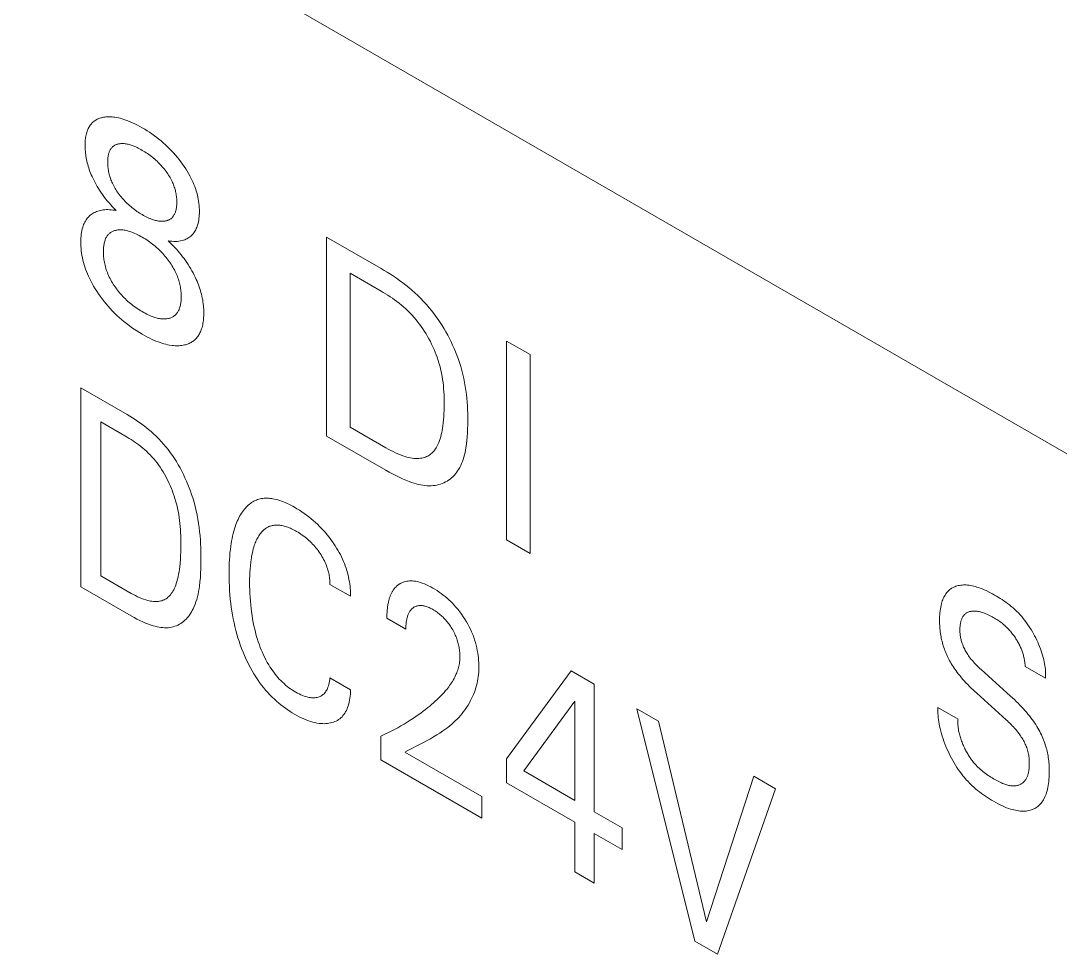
# Model space of a CAD drawing. Header units: inches. Extents: x 67578 to 72421, y -34894 to -31675.
# Drawn here: x 70312.95 to 70324.48, y -33300.59 to -33290.23 of the extents above; entities that cross this region are included whole.
import ezdxf

# ---------------------------------------------------------------- set-up
doc = ezdxf.new("R2010")
doc.units = ezdxf.units.IN
doc.header["$MEASUREMENT"] = 0

# ---------------------------------------------------------------- blocks, each defined once
blk = doc.blocks.new('ET200S')
at = {"lineweight": 0}
for p, q in [((75.7689, 31.5398), (65.8223, 37.2823)), ((67.9539, 33.1939), (67.9539, 34.582)), ((67.9539, 34.582), (68.3347, 34.3621)), ((68.1183, 34.3297), (68.1183, 33.2564)), ((68.3347, 34.2047), (68.1183, 34.3297)), ((69.2105, 32.4684), (69.2105, 33.8565)), ((69.2105, 33.8565), (69.3749, 33.7616)), ((69.3749, 33.7616), (69.3749, 32.3735)), ((66.2406, 32.1418), (66.2406, 33.5298)), ((66.2406, 33.5298), (66.5643, 33.343)), ((66.3804, 33.2918), (66.3804, 32.2185)), ((66.5643, 33.1856), (66.3804, 33.2918)), ((68.1183, 33.2564), (68.3679, 33.1123)), ((68.367, 32.9554), (67.9539, 33.1939)), ((69.3749, 32.3735), (69.2105, 32.4684)), ((66.3804, 32.2185), (66.5925, 32.096)), ((66.5918, 31.939), (66.2406, 32.1418)), ((68.1219, 32.0758), (67.9786, 32.1585)), ((68.5079, 31.846), (68.3754, 31.9225)), ((69.2103, 30.9418), (69.6608, 31.5553)), ((69.6608, 31.5553), (69.8222, 31.462)), ((72.5196, 31.5644), (72.7253, 31.3788)), ((72.9686, 31.5049), (72.8267, 31.5869)), ((67.9786, 31.5063), (68.1219, 31.4235)), ((69.8222, 31.462), (69.8222, 30.5727)), ((72.6949, 31.2134), (72.4892, 31.399)), ((69.6854, 31.3433), (69.3298, 30.857)), ((69.6854, 30.6518), (69.6854, 31.3433)), ((70.5239, 29.6689), (70.1184, 31.291)), ((70.1184, 31.291), (70.2698, 31.2037)), ((72.2184, 31.2996), (72.3589, 31.2185)), ((70.2698, 31.2037), (70.6043, 29.8044)), ((68.3334, 30.9335), (68.3334, 31.0998)), ((68.5, 30.9889), (69.038, 30.6783)), ((69.038, 30.5268), (68.3334, 30.9335)), ((69.2103, 30.7745), (69.2103, 30.9418)), ((69.3298, 30.857), (69.6854, 30.6518)), ((70.6043, 29.8044), (70.9345, 30.8199)), ((70.9345, 30.8199), (71.0859, 30.7325)), ((69.6854, 30.5003), (69.2103, 30.7745)), ((69.038, 30.6783), (69.038, 30.5268)), ((71.0859, 30.7325), (70.6804, 29.5786)), ((69.8222, 30.5727), (70.0156, 30.4611)), ((69.6854, 30.153), (69.6854, 30.5003)), ((70.0156, 30.4611), (70.0156, 30.3096)), ((69.8222, 30.4212), (69.8222, 30.074)), ((70.0156, 30.3096), (69.8222, 30.4212)), ((69.8222, 30.074), (69.6854, 30.153)), ((70.6804, 29.5786), (70.5239, 29.6689))]:
    blk.add_line(p, q, dxfattribs=at)
for points in [[(66.4779, 35.418), (66.4688, 35.4192), (66.4597, 35.4201), (66.4507, 35.4206), (66.4418, 35.4209), (66.4331, 35.4209), (66.4244, 35.4206), (66.4158, 35.4199), (66.4074, 35.4189), (66.3991, 35.4176), (66.3924, 35.4164), (66.3859, 35.4148), (66.3794, 35.4131), (66.3731, 35.4111), (66.3669, 35.4089), (66.3608, 35.4064), (66.3549, 35.4037), (66.3491, 35.4007), (66.3435, 35.3974), (66.338, 35.3939), (66.3327, 35.39), (66.3276, 35.3859), (66.323, 35.3817), (66.3186, 35.3773), (66.3143, 35.3727), (66.3103, 35.3678), (66.3064, 35.3626), (66.3027, 35.3572), (66.2992, 35.3516), (66.2959, 35.3457), (66.2928, 35.3397), (66.2899, 35.3334), (66.2872, 35.3269), (66.2847, 35.3201), (66.2821, 35.3121), (66.2798, 35.3039), (66.2778, 35.2954), (66.276, 35.2867), (66.2745, 35.2777), (66.2732, 35.2686), (66.2722, 35.2593), (66.2714, 35.2498), (66.2709, 35.2401), (66.2705, 35.2303), (66.2704, 35.2204), (66.2705, 35.2101), (66.2709, 35.1997), (66.2715, 35.1891), (66.2723, 35.1785), (66.2733, 35.1677), (66.2747, 35.1569), (66.2763, 35.1459), (66.2781, 35.1349), (66.2802, 35.1238), (66.2826, 35.1126), (66.2855, 35.1006), (66.2887, 35.0886), (66.2922, 35.0766), (66.2959, 35.0645), (66.3, 35.0524), (66.3044, 35.0403), (66.3091, 35.0282), (66.314, 35.0162), (66.3193, 35.0042), (66.3258, 34.9901), (66.3327, 34.9761), (66.3399, 34.9622), (66.3475, 34.9485), (66.3553, 34.9349), (66.3634, 34.9215), (66.3718, 34.9083), (66.3803, 34.8953), (66.3912, 34.8795), (66.4024, 34.864), (66.4138, 34.8488), (66.4255, 34.8341), (66.4374, 34.8198), (66.4496, 34.8059), (66.459, 34.7956), (66.4684, 34.7856), (66.478, 34.7759), (66.4877, 34.7664)], [(66.8506, 34.5559), (66.8636, 34.5538), (66.8764, 34.5524), (66.889, 34.5516), (66.9012, 34.5515), (66.9131, 34.5521), (66.9248, 34.5533), (66.9361, 34.5551), (66.9472, 34.5576), (66.9579, 34.5608), (66.9656, 34.5636), (66.9731, 34.5667), (66.9803, 34.5702), (66.9874, 34.574), (66.9942, 34.5783), (67.0008, 34.583), (67.0071, 34.588), (67.0132, 34.5935), (67.019, 34.5993), (67.0242, 34.6053), (67.0292, 34.6117), (67.0339, 34.6184), (67.0382, 34.6255), (67.0423, 34.6329), (67.0461, 34.6406), (67.0496, 34.6487), (67.0528, 34.6571), (67.0556, 34.6657), (67.0586, 34.6764), (67.0611, 34.6874), (67.0632, 34.6988), (67.0649, 34.7105), (67.0662, 34.7224), (67.0671, 34.7347), (67.0677, 34.7473), (67.0678, 34.76), (67.0676, 34.7739), (67.067, 34.788), (67.066, 34.8022), (67.0645, 34.8167), (67.0625, 34.8314), (67.06, 34.8462), (67.057, 34.8612), (67.0535, 34.8763), (67.0498, 34.8906), (67.0455, 34.9051), (67.0408, 34.9196), (67.0356, 34.9341), (67.03, 34.9486), (67.0239, 34.963), (67.0175, 34.9773), (67.0107, 34.9915), (67.0018, 35.0087), (66.9924, 35.0256), (66.9826, 35.0422), (66.9723, 35.0586), (66.9616, 35.0746), (66.9505, 35.0904), (66.9392, 35.1058), (66.9267, 35.1221), (66.9139, 35.138), (66.9008, 35.1534), (66.8875, 35.1685), (66.874, 35.1831), (66.8603, 35.1972), (66.8457, 35.2117), (66.8309, 35.2257), (66.8159, 35.2392), (66.8008, 35.2522), (66.7856, 35.2647), (66.7703, 35.2768), (66.7536, 35.2893), (66.7368, 35.3014), (66.7199, 35.3129), (66.703, 35.3239), (66.6861, 35.3343), (66.6691, 35.3444), (66.6522, 35.3539), (66.6353, 35.363), (66.6184, 35.3715), (66.6015, 35.3795), (66.5847, 35.3868), (66.5679, 35.3936), (66.5548, 35.3984), (66.5418, 35.4029), (66.5288, 35.4069), (66.5159, 35.4104), (66.5031, 35.4134), (66.4905, 35.416), (66.4779, 35.418)], [(66.5022, 34.8879), (66.4964, 34.8962), (66.4907, 34.9046), (66.4852, 34.9131), (66.4799, 34.9218), (66.4749, 34.9306), (66.47, 34.9395), (66.4654, 34.9485), (66.461, 34.9576), (66.4574, 34.9655), (66.454, 34.9735), (66.4509, 34.9815), (66.4479, 34.9895), (66.4452, 34.9976), (66.4426, 35.0056), (66.4403, 35.0136), (66.4382, 35.0216), (66.4363, 35.0296), (66.4344, 35.0381), (66.4329, 35.0467), (66.4315, 35.0551), (66.4304, 35.0634), (66.4295, 35.0717), (66.4289, 35.0799), (66.4284, 35.088), (66.4281, 35.0959), (66.428, 35.1038), (66.4281, 35.1108), (66.4283, 35.1176), (66.4287, 35.1244), (66.4293, 35.131), (66.43, 35.1375), (66.4309, 35.1439), (66.432, 35.1502), (66.4332, 35.1562), (66.4347, 35.1621), (66.4364, 35.1679), (66.4379, 35.1725), (66.4396, 35.177), (66.4415, 35.1814), (66.4435, 35.1856), (66.4456, 35.1897), (66.4479, 35.1936), (66.4503, 35.1974), (66.4529, 35.2009), (66.4556, 35.2043), (66.4584, 35.2075), (66.4614, 35.2105), (66.4646, 35.2134), (66.4679, 35.2161), (66.4714, 35.2186), (66.475, 35.2209), (66.4787, 35.223), (66.4825, 35.2249), (66.4864, 35.2266), (66.4904, 35.2282), (66.4945, 35.2295), (66.4987, 35.2307), (66.503, 35.2317), (66.5086, 35.2328), (66.5143, 35.2335), (66.52, 35.2341), (66.5259, 35.2343), (66.5319, 35.2343), (66.5379, 35.2341), (66.544, 35.2336), (66.5502, 35.2329), (66.557, 35.2318), (66.5638, 35.2305), (66.5706, 35.229), (66.5776, 35.2272), (66.5845, 35.2252), (66.5915, 35.223), (66.5986, 35.2206), (66.6056, 35.2179), (66.6146, 35.2143), (66.6237, 35.2104), (66.6327, 35.2062), (66.6418, 35.2018), (66.6509, 35.1971), (66.66, 35.1921), (66.6691, 35.187), (66.6782, 35.1816), (66.6874, 35.176), (66.6965, 35.1702), (66.7055, 35.1642), (66.7146, 35.1579), (66.7236, 35.1514), (66.7327, 35.1446), (66.7407, 35.1383), (66.7488, 35.1317), (66.7567, 35.125), (66.7647, 35.118), (66.7725, 35.1107), (66.7803, 35.1033), (66.788, 35.0956), (66.7951, 35.0882), (66.8021, 35.0807), (66.809, 35.0729), (66.8157, 35.0649), (66.8224, 35.0568), (66.8289, 35.0484), (66.8353, 35.0399), (66.8364, 35.0383)], [(66.8364, 35.0383), (66.8421, 35.0302), (66.8477, 35.0221), (66.853, 35.0138), (66.8582, 35.0054), (66.8632, 34.9968), (66.868, 34.9882), (66.8726, 34.9794), (66.8769, 34.9706), (66.8805, 34.9627), (66.8839, 34.9548), (66.8871, 34.9468), (66.8901, 34.9389), (66.8929, 34.9309), (66.8955, 34.9229), (66.8978, 34.9149), (66.9, 34.907), (66.9019, 34.8991), (66.9037, 34.8906), (66.9053, 34.8822), (66.9067, 34.8738), (66.9078, 34.8655), (66.9087, 34.8573), (66.9094, 34.8492), (66.9099, 34.8412), (66.9101, 34.8333), (66.9102, 34.8254), (66.9102, 34.8184), (66.9099, 34.8115), (66.9096, 34.8047), (66.909, 34.798), (66.9083, 34.7914), (66.9074, 34.7849), (66.9064, 34.7786), (66.9051, 34.7725), (66.9037, 34.7665), (66.902, 34.7607), (66.9005, 34.756), (66.8988, 34.7514), (66.897, 34.7469), (66.895, 34.7427), (66.8929, 34.7385), (66.8906, 34.7345), (66.8882, 34.7307), (66.8857, 34.7271), (66.883, 34.7236), (66.8802, 34.7203), (66.8773, 34.7172), (66.8741, 34.7143), (66.8708, 34.7115), (66.8674, 34.7089), (66.8639, 34.7065), (66.8602, 34.7044), (66.8564, 34.7024), (66.8525, 34.7006), (66.8486, 34.6989), (66.8445, 34.6975), (66.8403, 34.6962), (66.8361, 34.6951), (66.8312, 34.694), (66.8261, 34.6932), (66.821, 34.6925), (66.8158, 34.6921), (66.8105, 34.6918), (66.8052, 34.6918), (66.7998, 34.692), (66.7943, 34.6923), (66.7888, 34.6929), (66.782, 34.6938), (66.7752, 34.695), (66.7683, 34.6965), (66.7614, 34.6982), (66.7544, 34.7002), (66.7473, 34.7023), (66.7402, 34.7047), (66.7331, 34.7073), (66.7241, 34.7109), (66.7149, 34.7148), (66.7058, 34.719), (66.6967, 34.7235), (66.6875, 34.7282), (66.6783, 34.7332), (66.6691, 34.7384), (66.6599, 34.7438), (66.6508, 34.7494), (66.6416, 34.7553), (66.6325, 34.7614), (66.6233, 34.7677), (66.6142, 34.7743), (66.6051, 34.7812), (66.597, 34.7876), (66.5889, 34.7943), (66.5809, 34.8012), (66.5729, 34.8083), (66.565, 34.8156), (66.5572, 34.8232), (66.5495, 34.8311), (66.5424, 34.8386), (66.5354, 34.8463), (66.5285, 34.8542), (66.5217, 34.8624), (66.515, 34.8707), (66.5085, 34.8792), (66.5022, 34.8879)], [(66.4877, 34.7664), (66.4757, 34.7687), (66.4638, 34.7705), (66.4521, 34.7719), (66.4404, 34.7728), (66.4295, 34.7732), (66.4186, 34.7732), (66.408, 34.7727), (66.3976, 34.7717), (66.3876, 34.7702), (66.3779, 34.7683), (66.3684, 34.7658), (66.359, 34.763), (66.3508, 34.76), (66.3428, 34.7566), (66.3349, 34.7528), (66.3273, 34.7487), (66.32, 34.7441), (66.3129, 34.7391), (66.306, 34.7337), (66.2995, 34.7278), (66.2932, 34.7215), (66.2876, 34.7151), (66.2823, 34.7082), (66.2772, 34.701), (66.2725, 34.6934), (66.2681, 34.6855), (66.264, 34.6771), (66.2603, 34.6685), (66.2568, 34.6595), (66.2538, 34.6502), (66.2506, 34.6387), (66.2479, 34.6269), (66.2456, 34.6147), (66.2438, 34.6022), (66.2424, 34.5893), (66.2414, 34.5761), (66.2408, 34.5627), (66.2406, 34.549), (66.2408, 34.5337), (66.2414, 34.5182), (66.2425, 34.5024), (66.2441, 34.4864), (66.2462, 34.4702), (66.2488, 34.4539), (66.2519, 34.4374), (66.2556, 34.4207), (66.2595, 34.4049), (66.264, 34.3891), (66.2689, 34.3732), (66.2743, 34.3573), (66.2802, 34.3414), (66.2865, 34.3256), (66.2932, 34.3098), (66.3004, 34.2941), (66.3096, 34.2755), (66.3194, 34.2571), (66.3297, 34.2389), (66.3405, 34.2211), (66.3517, 34.2035), (66.3633, 34.1862), (66.3752, 34.1693), (66.3887, 34.1511), (66.4025, 34.1333), (66.4166, 34.1161), (66.431, 34.0992), (66.4456, 34.0829), (66.4605, 34.067), (66.4764, 34.0509), (66.4925, 34.0353), (66.5088, 34.0203), (66.5252, 34.0059), (66.5418, 33.992), (66.5585, 33.9787), (66.5768, 33.9647), (66.5952, 33.9514), (66.6136, 33.9388), (66.6321, 33.9267), (66.6506, 33.9151), (66.6691, 33.9042), (66.6851, 33.8952), (66.701, 33.8865), (66.7169, 33.8784), (66.7328, 33.8707), (66.7486, 33.8634), (66.7644, 33.8567), (66.7802, 33.8506), (66.7935, 33.8457), (66.8068, 33.8413), (66.82, 33.8374), (66.8331, 33.8339), (66.8462, 33.8308), (66.8591, 33.8283)], [(66.4818, 34.2312), (66.48, 34.2337), (66.4736, 34.2432), (66.4673, 34.2528), (66.4613, 34.2626), (66.4554, 34.2725), (66.4498, 34.2825), (66.4445, 34.2926), (66.4394, 34.3029), (66.4346, 34.3132), (66.4301, 34.3234), (66.426, 34.3337), (66.4221, 34.344), (66.4186, 34.3544), (66.4153, 34.3647), (66.4123, 34.375), (66.4097, 34.3853), (66.4073, 34.3955), (66.4053, 34.4053), (66.4035, 34.4151), (66.4021, 34.4247), (66.4008, 34.4343), (66.3999, 34.4438), (66.3991, 34.4532), (66.3986, 34.4624), (66.3983, 34.4716), (66.3982, 34.4806), (66.3983, 34.4885), (66.3986, 34.4963), (66.399, 34.5039), (66.3996, 34.5115), (66.4004, 34.5189), (66.4014, 34.5261), (66.4026, 34.5332), (66.404, 34.5401), (66.4056, 34.5469), (66.4075, 34.5534), (66.4094, 34.5593), (66.4115, 34.5649), (66.4138, 34.5704), (66.4163, 34.5757), (66.419, 34.5808), (66.4219, 34.5856), (66.425, 34.5902), (66.4282, 34.5946), (66.4317, 34.5987), (66.4353, 34.6026), (66.4393, 34.6063), (66.4434, 34.6098), (66.4476, 34.613), (66.4521, 34.6159), (66.4567, 34.6186), (66.4614, 34.621), (66.4663, 34.6231), (66.4713, 34.625), (66.4765, 34.6267), (66.4817, 34.6282), (66.4873, 34.6295), (66.4929, 34.6305), (66.4987, 34.6313), (66.5046, 34.6319), (66.5105, 34.6322), (66.5166, 34.6323), (66.5227, 34.6322), (66.5288, 34.6318), (66.5351, 34.6313), (66.5427, 34.6303), (66.5503, 34.629), (66.5581, 34.6274), (66.5659, 34.6256), (66.5737, 34.6234), (66.5816, 34.621), (66.5896, 34.6184), (66.5976, 34.6155), (66.6077, 34.6115), (66.6179, 34.6072), (66.6281, 34.6026), (66.6383, 34.5976), (66.6486, 34.5923), (66.6589, 34.5868), (66.6691, 34.581), (66.6795, 34.5749), (66.6898, 34.5685), (66.7001, 34.5619), (66.7104, 34.555), (66.7207, 34.5479), (66.731, 34.5404), (66.7412, 34.5326), (66.7503, 34.5253), (66.7595, 34.5178), (66.7685, 34.51), (66.7775, 34.5019), (66.7864, 34.4936), (66.7952, 34.4849), (66.8039, 34.476), (66.812, 34.4675), (66.8199, 34.4587), (66.8277, 34.4496), (66.8353, 34.4404), (66.8428, 34.4309), (66.8502, 34.4212), (66.8574, 34.4113)], [(66.8591, 33.8283), (66.8781, 33.8255), (66.8881, 33.8245), (66.8979, 33.8238), (66.9076, 33.8235), (66.9171, 33.8235), (66.9266, 33.8239), (66.9359, 33.8246), (66.9451, 33.8257), (66.9542, 33.8271), (66.9631, 33.8289), (66.9701, 33.8306), (66.977, 33.8326), (66.9839, 33.8348), (66.9905, 33.8373), (66.9971, 33.8401), (67.0035, 33.8431), (67.0097, 33.8464), (67.0158, 33.85), (67.0217, 33.8538), (67.0275, 33.858), (67.033, 33.8625), (67.0383, 33.8672), (67.0432, 33.8721), (67.0479, 33.8772), (67.0524, 33.8826), (67.0566, 33.8882), (67.0607, 33.8941), (67.0646, 33.9003), (67.0683, 33.9067), (67.0718, 33.9133), (67.075, 33.9202), (67.078, 33.9273), (67.0809, 33.9346), (67.0835, 33.9422), (67.0862, 33.9512), (67.0887, 33.9605), (67.0908, 33.97), (67.0927, 33.9798), (67.0943, 33.9898), (67.0957, 34), (67.0967, 34.0104), (67.0975, 34.021), (67.0981, 34.0317), (67.0984, 34.0426), (67.0985, 34.0537), (67.0983, 34.0661), (67.0979, 34.0786), (67.0971, 34.0912), (67.096, 34.104), (67.0946, 34.117), (67.0928, 34.13), (67.0907, 34.1432), (67.0882, 34.1565), (67.0854, 34.1699), (67.0823, 34.1828), (67.0789, 34.1957), (67.0751, 34.2087), (67.071, 34.2216), (67.0666, 34.2347), (67.0619, 34.2477), (67.0569, 34.2607), (67.0515, 34.2736), (67.0459, 34.2865), (67.0388, 34.3017), (67.0314, 34.3167), (67.0236, 34.3316), (67.0155, 34.3463), (67.0071, 34.3609), (66.9983, 34.3753), (66.9893, 34.3894), (66.9801, 34.4034), (66.9704, 34.4175), (66.9604, 34.4314), (66.9503, 34.445), (66.94, 34.4584), (66.9294, 34.4715), (66.9187, 34.4844), (66.9078, 34.4969), (66.8968, 34.5092), (66.8854, 34.5214), (66.874, 34.5332), (66.8623, 34.5447), (66.8506, 34.5559)], [(66.8574, 34.4113), (66.8639, 34.4019), (66.8703, 34.3924), (66.8765, 34.3828), (66.8824, 34.373), (66.8881, 34.3631), (66.8936, 34.353), (66.8989, 34.3428), (66.9038, 34.3326), (66.9078, 34.3236), (66.9116, 34.3146), (66.9152, 34.3055), (66.9185, 34.2965), (66.9216, 34.2874), (66.9245, 34.2783), (66.9271, 34.2692), (66.9295, 34.2602), (66.9316, 34.2513), (66.9337, 34.2416), (66.9354, 34.232), (66.937, 34.2224), (66.9382, 34.213), (66.9392, 34.2037), (66.9399, 34.1944), (66.9405, 34.1853), (66.9408, 34.1762), (66.9409, 34.1673), (66.9408, 34.1593), (66.9406, 34.1513), (66.9402, 34.1435), (66.9396, 34.1358), (66.9388, 34.1282), (66.9378, 34.1207), (66.9366, 34.1135), (66.9352, 34.1064), (66.9336, 34.0995), (66.9317, 34.0927), (66.9298, 34.0867), (66.9277, 34.0809), (66.9255, 34.0753), (66.923, 34.0699), (66.9203, 34.0647), (66.9175, 34.0597), (66.9144, 34.0549), (66.9112, 34.0504), (66.9078, 34.0461), (66.9042, 34.0421), (66.9003, 34.0382), (66.8963, 34.0347), (66.892, 34.0314), (66.8876, 34.0283), (66.8831, 34.0256), (66.8784, 34.023), (66.8735, 34.0208), (66.8686, 34.0187), (66.8635, 34.0169), (66.8583, 34.0153), (66.8527, 34.0139), (66.847, 34.0127), (66.8412, 34.0118), (66.8354, 34.0111), (66.8294, 34.0107), (66.8233, 34.0105), (66.8172, 34.0105), (66.811, 34.0108), (66.8047, 34.0113), (66.7971, 34.0122), (66.7893, 34.0134), (66.7815, 34.0149), (66.7737, 34.0167), (66.7657, 34.0188), (66.7577, 34.0212), (66.7497, 34.0238), (66.7416, 34.0267), (66.7314, 34.0307), (66.7211, 34.035), (66.7107, 34.0397), (66.7003, 34.0447), (66.69, 34.0501), (66.6795, 34.0557), (66.6691, 34.0616), (66.6587, 34.0677), (66.6483, 34.0741), (66.6379, 34.0808), (66.6276, 34.0877), (66.6172, 34.095), (66.6069, 34.1025), (66.5966, 34.1104), (66.5874, 34.1178), (66.5782, 34.1255), (66.5691, 34.1334), (66.5601, 34.1416), (66.5512, 34.15), (66.5423, 34.1588), (66.5336, 34.1678), (66.5258, 34.1762), (66.5181, 34.1849), (66.5105, 34.1937), (66.5031, 34.2028), (66.4958, 34.2121), (66.4887, 34.2215), (66.4818, 34.2312)], [(68.367, 32.9554), (68.3903, 32.9422), (68.4137, 32.9295), (68.4371, 32.9173), (68.4606, 32.9058), (68.4841, 32.895), (68.5074, 32.885), (68.5306, 32.876), (68.5468, 32.8703), (68.5628, 32.8651), (68.5787, 32.8605), (68.5945, 32.8565), (68.6101, 32.8531), (68.6255, 32.8503), (68.6408, 32.8483), (68.6558, 32.847), (68.6706, 32.8464), (68.6851, 32.8466), (68.6984, 32.8476), (68.7115, 32.8492), (68.7243, 32.8515), (68.7369, 32.8545), (68.7491, 32.8582), (68.7611, 32.8625), (68.7727, 32.8675), (68.784, 32.8731), (68.795, 32.8793), (68.8056, 32.8861), (68.8159, 32.8935), (68.8257, 32.9015), (68.8352, 32.9101), (68.8442, 32.9192), (68.8528, 32.9289), (68.861, 32.9391), (68.8687, 32.9498), (68.8759, 32.9611), (68.8833, 32.9739), (68.8901, 32.9873), (68.8963, 33.0013), (68.9021, 33.0158), (68.9073, 33.0308), (68.9121, 33.0462), (68.9164, 33.0621), (68.9203, 33.0785), (68.9237, 33.0952), (68.9268, 33.1123), (68.9305, 33.1374), (68.9334, 33.1631), (68.9357, 33.1893), (68.9375, 33.2161), (68.9386, 33.2433), (68.9393, 33.2709), (68.9396, 33.2987), (68.9394, 33.3247), (68.9389, 33.3509), (68.9381, 33.3773), (68.9367, 33.4039), (68.9349, 33.4306), (68.9326, 33.4575), (68.9297, 33.4845), (68.9263, 33.5117), (68.9222, 33.539), (68.9174, 33.5665), (68.9119, 33.5942), (68.9056, 33.6219), (68.8986, 33.6498), (68.8907, 33.6779), (68.882, 33.706), (68.8723, 33.7343), (68.8637, 33.7576), (68.8544, 33.781), (68.8445, 33.8044), (68.8341, 33.8278), (68.8231, 33.851), (68.8115, 33.8742), (68.7994, 33.8971), (68.7868, 33.9198), (68.7738, 33.9423), (68.7603, 33.9645), (68.7463, 33.9863), (68.7319, 34.0077), (68.7172, 34.0287), (68.702, 34.0493), (68.6865, 34.0693), (68.6707, 34.0888), (68.6515, 34.1112), (68.6319, 34.1327), (68.6118, 34.1535), (68.5915, 34.1735), (68.5709, 34.1928), (68.55, 34.2113), (68.5289, 34.2292), (68.5075, 34.2463), (68.4861, 34.2628), (68.4645, 34.2787), (68.4429, 34.294), (68.4212, 34.3087), (68.3995, 34.3228), (68.3778, 34.3364), (68.3562, 34.3495), (68.3347, 34.3621)], [(68.3347, 34.2047), (68.3503, 34.1955), (68.3661, 34.186), (68.3819, 34.176), (68.3977, 34.1657), (68.4135, 34.1549), (68.4293, 34.1437), (68.445, 34.1321), (68.4607, 34.12), (68.4762, 34.1074), (68.4916, 34.0943), (68.5068, 34.0807), (68.5218, 34.0666), (68.5366, 34.0519), (68.5511, 34.0367), (68.5654, 34.0209), (68.5794, 34.0045), (68.5917, 33.9892), (68.6038, 33.9734), (68.6155, 33.9572), (68.627, 33.9406), (68.638, 33.9236), (68.6488, 33.9063), (68.6591, 33.8888), (68.669, 33.871), (68.6786, 33.853), (68.6877, 33.8349), (68.6964, 33.8166), (68.7046, 33.7983), (68.7123, 33.7799), (68.7195, 33.7614), (68.7262, 33.743), (68.7337, 33.7206), (68.7404, 33.6982), (68.7464, 33.6759), (68.7517, 33.6538), (68.7564, 33.6318), (68.7604, 33.6099), (68.7639, 33.5881), (68.7668, 33.5665), (68.7692, 33.5451), (68.7711, 33.5238), (68.7727, 33.5027), (68.7738, 33.4818), (68.7745, 33.461), (68.775, 33.4405), (68.7751, 33.4202), (68.775, 33.3969), (68.7745, 33.3739), (68.7736, 33.3512), (68.7723, 33.3288), (68.7705, 33.3068), (68.7683, 33.2851), (68.7656, 33.2637), (68.7632, 33.2483), (68.7606, 33.2331), (68.7576, 33.2182), (68.7543, 33.2035), (68.7505, 33.1892), (68.7464, 33.1752), (68.7419, 33.1616), (68.7369, 33.1485), (68.7328, 33.1388), (68.7284, 33.1295), (68.7238, 33.1204), (68.7188, 33.1117), (68.7135, 33.1034), (68.7079, 33.0955), (68.702, 33.088), (68.6957, 33.081), (68.6891, 33.0744), (68.6824, 33.0686), (68.6754, 33.0633), (68.6681, 33.0585), (68.6606, 33.0541), (68.6527, 33.0503), (68.6446, 33.0469), (68.6363, 33.044), (68.6277, 33.0415), (68.6189, 33.0396), (68.6099, 33.0382), (68.5988, 33.0371), (68.5874, 33.0367), (68.5758, 33.037), (68.564, 33.0379), (68.5521, 33.0394), (68.5399, 33.0415), (68.5277, 33.0441), (68.5153, 33.0472), (68.5028, 33.0508), (68.4862, 33.0562), (68.4694, 33.0624), (68.4526, 33.0693), (68.4357, 33.0768), (68.4188, 33.0849), (68.4018, 33.0936), (68.3849, 33.1027), (68.3679, 33.1123)], [(66.5918, 31.939), (66.6118, 31.9278), (66.6318, 31.9171), (66.652, 31.907), (66.6721, 31.8976), (66.6922, 31.889), (66.7122, 31.8812), (66.7321, 31.8743), (66.7459, 31.87), (66.7596, 31.8663), (66.7731, 31.8631), (66.7864, 31.8605), (66.7996, 31.8584), (66.8126, 31.857), (66.8254, 31.8562), (66.8379, 31.856), (66.8502, 31.8566), (66.8622, 31.8578), (66.874, 31.8598), (66.8856, 31.8626), (66.8968, 31.8661), (66.9077, 31.8702), (66.9183, 31.8751), (66.9286, 31.8806), (66.9385, 31.8867), (66.9481, 31.8934), (66.9573, 31.9007), (66.9662, 31.9086), (66.9748, 31.9169), (66.983, 31.9258), (66.9908, 31.9352), (66.9983, 31.9451), (67.0054, 31.9554), (67.0121, 31.9661), (67.0184, 31.9773), (67.0244, 31.9888), (67.0315, 32.0043), (67.038, 32.0203), (67.0439, 32.0369), (67.0492, 32.054), (67.054, 32.0716), (67.0583, 32.0896), (67.062, 32.1081), (67.0653, 32.127), (67.0681, 32.1463), (67.0716, 32.1758), (67.0743, 32.206), (67.0762, 32.2369), (67.0775, 32.2682), (67.0782, 32.2999), (67.0784, 32.3319), (67.0783, 32.3593), (67.0779, 32.3868), (67.0771, 32.4144), (67.0759, 32.4423), (67.0743, 32.4703), (67.0721, 32.4985), (67.0693, 32.5269), (67.066, 32.5555), (67.062, 32.5843), (67.0572, 32.6133), (67.0518, 32.6425), (67.0455, 32.672), (67.0384, 32.7016), (67.0303, 32.7315), (67.0213, 32.7617), (67.0137, 32.7851), (67.0055, 32.8085), (66.9968, 32.832), (66.9875, 32.8555), (66.9776, 32.879), (66.9671, 32.9023), (66.9562, 32.9254), (66.9447, 32.9484), (66.9326, 32.9711), (66.9201, 32.9934), (66.907, 33.0154), (66.8935, 33.037), (66.8795, 33.0581), (66.8649, 33.0787), (66.8499, 33.0987), (66.8341, 33.1186), (66.8177, 33.1379), (66.801, 33.1565), (66.7839, 33.1745), (66.7664, 33.1918), (66.7487, 33.2085), (66.7307, 33.2246), (66.7126, 33.2401), (66.6942, 33.255), (66.6757, 33.2693), (66.6571, 33.283), (66.6385, 33.2961), (66.6199, 33.3087), (66.6013, 33.3207), (66.5827, 33.3321), (66.5643, 33.343)], [(66.5643, 33.1856), (66.5777, 33.1776), (66.5913, 33.1693), (66.6048, 33.1605), (66.6184, 33.1513), (66.632, 33.1417), (66.6455, 33.1316), (66.659, 33.1212), (66.6724, 33.1102), (66.6856, 33.0989), (66.6987, 33.087), (66.7116, 33.0748), (66.7243, 33.0621), (66.7367, 33.0489), (66.7489, 33.0352), (66.7608, 33.0211), (66.7723, 33.0066), (66.7833, 32.9918), (66.7939, 32.9766), (66.8042, 32.961), (66.8141, 32.9451), (66.8236, 32.9288), (66.8327, 32.9123), (66.8415, 32.8956), (66.8498, 32.8786), (66.8578, 32.8616), (66.8654, 32.8443), (66.8725, 32.827), (66.8793, 32.8097), (66.8857, 32.7924), (66.8916, 32.775), (66.8971, 32.7578), (66.9037, 32.7353), (66.9095, 32.7131), (66.9147, 32.691), (66.9193, 32.6691), (66.9233, 32.6474), (66.9267, 32.6258), (66.9296, 32.6044), (66.9321, 32.5832), (66.9341, 32.5621), (66.9356, 32.5412), (66.9368, 32.5205), (66.9377, 32.4999), (66.9383, 32.4795), (66.9386, 32.4593), (66.9387, 32.4392), (66.9385, 32.4121), (66.9379, 32.3854), (66.9368, 32.359), (66.9353, 32.3329), (66.9332, 32.3072), (66.9306, 32.2819), (66.9283, 32.2641), (66.9257, 32.2466), (66.9227, 32.2294), (66.9192, 32.2125), (66.9154, 32.1959), (66.911, 32.1798), (66.9062, 32.1641), (66.9023, 32.1531), (66.8981, 32.1423), (66.8937, 32.1318), (66.8888, 32.1217), (66.8836, 32.1121), (66.878, 32.1029), (66.872, 32.0941), (66.8655, 32.086), (66.86, 32.0798), (66.8542, 32.0739), (66.8481, 32.0685), (66.8418, 32.0635), (66.8351, 32.0589), (66.8282, 32.0548), (66.8211, 32.0511), (66.8137, 32.0479), (66.8061, 32.0451), (66.7982, 32.0429), (66.7899, 32.041), (66.7814, 32.0398), (66.7726, 32.039), (66.7637, 32.0387), (66.7546, 32.0388), (66.7454, 32.0394), (66.736, 32.0405), (66.7265, 32.042), (66.7169, 32.0439), (66.7072, 32.0462), (66.6931, 32.0502), (66.679, 32.0549), (66.6647, 32.0603), (66.6503, 32.0664), (66.6359, 32.073), (66.6215, 32.0802), (66.607, 32.0879), (66.5925, 32.096)], [(68.1219, 32.0758), (68.122, 32.0896), (68.1216, 32.1036), (68.1209, 32.118), (68.1197, 32.1326), (68.1182, 32.1473), (68.1163, 32.1623), (68.1139, 32.1775), (68.1111, 32.1927), (68.1079, 32.2081), (68.1043, 32.2239), (68.1001, 32.2398), (68.0956, 32.2557), (68.0906, 32.2716), (68.0851, 32.2875), (68.0792, 32.3034), (68.0728, 32.3192), (68.0659, 32.335), (68.0586, 32.3508), (68.0508, 32.3665), (68.0425, 32.382), (68.0339, 32.3973), (68.0249, 32.4124), (68.0155, 32.4273), (68.0059, 32.442), (67.9959, 32.4564), (67.984, 32.4729), (67.9717, 32.489), (67.9592, 32.5046), (67.9463, 32.5198), (67.9332, 32.5346), (67.9199, 32.549), (67.9056, 32.5636), (67.8912, 32.5777), (67.8765, 32.5913), (67.8617, 32.6043), (67.8468, 32.6169), (67.8318, 32.629), (67.8153, 32.6417), (67.7986, 32.6538), (67.782, 32.6653), (67.7652, 32.6763), (67.7484, 32.6867), (67.7316, 32.6966), (67.7186, 32.7039), (67.7056, 32.7108), (67.6926, 32.7174), (67.6796, 32.7236), (67.6666, 32.7294), (67.6537, 32.7348), (67.6409, 32.7397), (67.6281, 32.7441), (67.6155, 32.748), (67.6029, 32.7514), (67.5904, 32.7543), (67.58, 32.7562), (67.5696, 32.7578), (67.5593, 32.7589), (67.5492, 32.7596), (67.5392, 32.7599), (67.5294, 32.7598), (67.5197, 32.7592), (67.5101, 32.7583), (67.5008, 32.7569), (67.4916, 32.755), (67.4826, 32.7528), (67.4738, 32.7501), (67.4649, 32.7468), (67.4562, 32.7431), (67.4477, 32.7389), (67.4395, 32.7343), (67.4314, 32.7293), (67.4237, 32.7239), (67.4161, 32.7181), (67.4088, 32.712), (67.4017, 32.7055), (67.3949, 32.6986), (67.3883, 32.6915), (67.3819, 32.684), (67.3746, 32.6749), (67.3676, 32.6653), (67.3609, 32.6553), (67.3545, 32.645), (67.3485, 32.6344), (67.3427, 32.6234), (67.3372, 32.6121), (67.3319, 32.6006), (67.327, 32.5887), (67.3223, 32.5765), (67.3169, 32.5611), (67.3119, 32.5453), (67.3072, 32.5292), (67.3029, 32.5127), (67.299, 32.4959), (67.2954, 32.4788), (67.2922, 32.4614), (67.2892, 32.4438), (67.2866, 32.426), (67.2836, 32.4028), (67.2811, 32.3793), (67.2791, 32.3554), (67.2775, 32.3313), (67.2762, 32.3069), (67.2754, 32.2823), (67.2749, 32.2575), (67.2747, 32.2324)], [(67.4232, 32.2887), (67.4263, 32.3166), (67.4281, 32.3299), (67.4301, 32.3431), (67.4323, 32.3561), (67.4348, 32.3689), (67.4375, 32.3815), (67.4405, 32.3939), (67.4437, 32.406), (67.4471, 32.418), (67.4509, 32.4296), (67.4541, 32.4387), (67.4575, 32.4477), (67.4611, 32.4564), (67.4648, 32.465), (67.4688, 32.4733), (67.473, 32.4814), (67.4774, 32.4892), (67.482, 32.4969), (67.4869, 32.5042), (67.4919, 32.5113), (67.4961, 32.5167), (67.5004, 32.5219), (67.5049, 32.5269), (67.5095, 32.5317), (67.5142, 32.5363), (67.5191, 32.5407), (67.5242, 32.5448), (67.5294, 32.5487), (67.5348, 32.5523), (67.5403, 32.5556), (67.546, 32.5587), (67.5518, 32.5615), (67.5578, 32.564), (67.5637, 32.566), (67.5696, 32.5678), (67.5757, 32.5694), (67.5819, 32.5706), (67.5883, 32.5716), (67.5947, 32.5723), (67.6013, 32.5727), (67.608, 32.5728), (67.6147, 32.5727), (67.6216, 32.5723), (67.6285, 32.5716), (67.6355, 32.5707), (67.6426, 32.5695), (67.6509, 32.5678), (67.6593, 32.5657), (67.6678, 32.5632), (67.6764, 32.5604), (67.685, 32.5573), (67.6937, 32.5539), (67.7024, 32.5503), (67.7111, 32.5463), (67.7198, 32.542), (67.7286, 32.5376), (67.7373, 32.5328), (67.7461, 32.5279), (67.756, 32.522), (67.7659, 32.5158), (67.7757, 32.5094), (67.7855, 32.5026), (67.7953, 32.4954), (67.805, 32.488), (67.8139, 32.4808), (67.8227, 32.4732), (67.8315, 32.4654), (67.8402, 32.4573), (67.8487, 32.4489), (67.8571, 32.4401), (67.8651, 32.4315), (67.8729, 32.4226), (67.8806, 32.4134), (67.8881, 32.404), (67.8954, 32.3943), (67.9025, 32.3844), (67.9093, 32.3746), (67.9159, 32.3645), (67.9223, 32.3542), (67.9284, 32.3438), (67.9342, 32.3333), (67.9396, 32.3226), (67.9448, 32.3118), (67.9495, 32.3012), (67.9538, 32.2904), (67.9577, 32.2796), (67.9614, 32.2688), (67.9646, 32.258), (67.9675, 32.2473), (67.9701, 32.2365), (67.972, 32.2275), (67.9737, 32.2185), (67.9751, 32.2095), (67.9763, 32.2007), (67.9772, 32.192), (67.9779, 32.1834), (67.9784, 32.175), (67.9786, 32.1667), (67.9786, 32.1585)], [(67.9786, 31.5063), (67.9773, 31.4946), (67.9757, 31.4832), (67.9736, 31.4721), (67.971, 31.4612), (67.968, 31.4508), (67.9646, 31.4408), (67.9615, 31.4334), (67.9582, 31.4263), (67.9546, 31.4195), (67.9507, 31.413), (67.9464, 31.407), (67.9419, 31.4013), (67.937, 31.3961), (67.932, 31.3914), (67.9266, 31.3871), (67.921, 31.3832), (67.9151, 31.3798), (67.9089, 31.3768), (67.9026, 31.3742), (67.896, 31.372), (67.8889, 31.3701), (67.8816, 31.3687), (67.8741, 31.3678), (67.8664, 31.3673), (67.8586, 31.3672), (67.8506, 31.3676), (67.8422, 31.3685), (67.8337, 31.3698), (67.825, 31.3715), (67.8162, 31.3737), (67.8074, 31.3763), (67.7985, 31.3793), (67.7868, 31.3838), (67.7751, 31.3888), (67.7633, 31.3944), (67.7515, 31.4006), (67.7396, 31.4072), (67.7278, 31.4142), (67.716, 31.4217), (67.7042, 31.4297), (67.6925, 31.4381), (67.6809, 31.4471), (67.6693, 31.4565), (67.6579, 31.4664), (67.6466, 31.4767), (67.6355, 31.4877), (67.6252, 31.4984), (67.615, 31.5096), (67.6051, 31.5212), (67.5954, 31.5331), (67.586, 31.5454), (67.5768, 31.558), (67.5679, 31.5709), (67.5593, 31.5841), (67.551, 31.5974), (67.5412, 31.6142), (67.532, 31.6312), (67.5232, 31.6484), (67.5149, 31.6659), (67.5071, 31.6834), (67.4997, 31.7011), (67.4927, 31.7188), (67.4861, 31.7365), (67.4784, 31.7587), (67.4713, 31.7809), (67.4648, 31.803), (67.4588, 31.8251), (67.4533, 31.847), (67.4483, 31.8689), (67.4432, 31.8935), (67.4387, 31.9179), (67.4347, 31.9422), (67.4312, 31.9664), (67.4282, 31.9903), (67.4256, 32.0141), (67.4232, 32.0411), (67.4212, 32.0678), (67.4198, 32.0942), (67.4188, 32.1205), (67.4182, 32.1465), (67.4181, 32.1723), (67.4183, 32.1961), (67.4189, 32.2196), (67.4199, 32.243), (67.4213, 32.266), (67.4232, 32.2887)], [(67.2747, 32.2324), (67.2749, 32.2037), (67.2756, 32.1748), (67.2767, 32.1457), (67.2784, 32.1163), (67.2806, 32.0866), (67.2833, 32.0567), (67.2867, 32.0264), (67.2901, 31.9998), (67.2941, 31.9729), (67.2986, 31.9459), (67.3037, 31.9187), (67.3094, 31.8913), (67.3157, 31.8638), (67.3226, 31.8362), (67.3294, 31.8113), (67.3368, 31.7864), (67.3447, 31.7614), (67.3532, 31.7364), (67.3624, 31.7114), (67.3722, 31.6864), (67.3826, 31.6615), (67.3923, 31.6398), (67.4024, 31.6183), (67.4131, 31.5968), (67.4243, 31.5756), (67.436, 31.5547), (67.4482, 31.5341), (67.4609, 31.5138), (67.4742, 31.4939), (67.4874, 31.4751), (67.5011, 31.4567), (67.5152, 31.4389), (67.5297, 31.4215), (67.5445, 31.4047), (67.5596, 31.3885), (67.5749, 31.3729), (67.5905, 31.3579), (67.6058, 31.344), (67.6212, 31.3307), (67.6367, 31.318), (67.6524, 31.3058), (67.6681, 31.2943), (67.684, 31.2833), (67.6998, 31.2728), (67.7157, 31.2629), (67.7316, 31.2534), (67.748, 31.2442), (67.7643, 31.2356), (67.7806, 31.2275), (67.7969, 31.2201), (67.8131, 31.2134), (67.8291, 31.2073), (67.844, 31.2023), (67.8587, 31.198), (67.8733, 31.1943), (67.8878, 31.1913), (67.902, 31.1891), (67.916, 31.1876), (67.9275, 31.187), (67.9388, 31.1868), (67.95, 31.1873), (67.9609, 31.1882), (67.9716, 31.1897), (67.9821, 31.1918), (67.9923, 31.1944), (68.0022, 31.1975), (68.0118, 31.2012), (68.0211, 31.2054), (68.0301, 31.2102), (68.0388, 31.2156), (68.0471, 31.2216), (68.0549, 31.2282), (68.0624, 31.2354), (68.0693, 31.2431), (68.0758, 31.2513), (68.0818, 31.2602), (68.0874, 31.2695), (68.0926, 31.2794), (68.0974, 31.2897), (68.1017, 31.3005), (68.1056, 31.3118), (68.1094, 31.3244), (68.1126, 31.3375), (68.1154, 31.351), (68.1177, 31.3649), (68.1195, 31.3791), (68.1208, 31.3937), (68.1216, 31.4085), (68.1219, 31.4235)], [(68.4798, 32.1702), (68.4758, 32.1683), (68.4719, 32.1663), (68.4681, 32.1642), (68.4647, 32.1621), (68.4614, 32.16), (68.4581, 32.1578), (68.4549, 32.1555), (68.4518, 32.1531), (68.4487, 32.1507), (68.4456, 32.1481), (68.4427, 32.1454), (68.4398, 32.1427), (68.4369, 32.1398), (68.4342, 32.1369), (68.4314, 32.1338), (68.4288, 32.1307), (68.4262, 32.1275), (68.4237, 32.1242), (68.4213, 32.1209), (68.4189, 32.1174), (68.4166, 32.1139), (68.4141, 32.1098), (68.4117, 32.1057), (68.4094, 32.1015), (68.4072, 32.0972), (68.4051, 32.0927), (68.403, 32.0882), (68.4011, 32.0836), (68.3992, 32.0789), (68.3974, 32.0742), (68.3956, 32.0693), (68.394, 32.0644), (68.3924, 32.0594), (68.3909, 32.0543), (68.3895, 32.0492), (68.3882, 32.044), (68.3869, 32.0387), (68.3857, 32.0333), (68.3843, 32.0265), (68.383, 32.0195), (68.3818, 32.0124), (68.3807, 32.0053), (68.3797, 31.998), (68.3788, 31.9907), (68.3781, 31.9834), (68.3774, 31.9759), (68.3768, 31.9685), (68.3764, 31.9609), (68.376, 31.9533), (68.3757, 31.9457), (68.3755, 31.938), (68.3754, 31.9303), (68.3754, 31.9225)], [(68.5894, 31.0343), (68.612, 31.0458), (68.6346, 31.0576), (68.6571, 31.0696), (68.6794, 31.082), (68.7016, 31.0948), (68.7235, 31.108), (68.7451, 31.1217), (68.7664, 31.136), (68.7872, 31.151), (68.8008, 31.1613), (68.8141, 31.1719), (68.8272, 31.1828), (68.84, 31.1942), (68.8526, 31.2059), (68.8649, 31.218), (68.8768, 31.2305), (68.8885, 31.2435), (68.8998, 31.2569), (68.9107, 31.2708), (68.9213, 31.2852), (68.9315, 31.3), (68.9413, 31.3154), (68.9506, 31.3314), (68.9595, 31.3479), (68.9665, 31.3619), (68.9731, 31.3762), (68.9794, 31.3909), (68.9853, 31.4061), (68.9908, 31.4216), (68.9958, 31.4376), (69.0004, 31.4539), (69.004, 31.4685), (69.0072, 31.4835), (69.0099, 31.4987), (69.0123, 31.5143), (69.0142, 31.5301), (69.0156, 31.5463), (69.0166, 31.5628), (69.017, 31.5797), (69.0169, 31.5958), (69.0164, 31.6121), (69.0154, 31.6287), (69.0139, 31.6456), (69.0118, 31.6627), (69.0093, 31.6799), (69.0062, 31.6974), (69.0024, 31.7158), (68.998, 31.7344), (68.993, 31.753), (68.9873, 31.7717), (68.9809, 31.7905), (68.9739, 31.8092), (68.9663, 31.8273), (68.9582, 31.8452), (68.9494, 31.8631), (68.9401, 31.8807), (68.9303, 31.898), (68.92, 31.9151), (68.9082, 31.9332), (68.896, 31.9509), (68.8834, 31.9681), (68.8703, 31.9847), (68.8568, 32.0007), (68.8449, 32.0141), (68.8327, 32.0269), (68.8203, 32.0392), (68.8078, 32.0511), (68.795, 32.0624), (68.7822, 32.0733), (68.768, 32.0846), (68.7538, 32.0954), (68.7394, 32.1055), (68.7251, 32.1152), (68.7106, 32.1242), (68.6962, 32.1328), (68.6814, 32.1411), (68.6666, 32.1487), (68.6518, 32.1558), (68.6372, 32.1621), (68.6226, 32.1677), (68.6081, 32.1725), (68.5968, 32.1757), (68.5856, 32.1784), (68.5746, 32.1805), (68.5636, 32.182), (68.5529, 32.1829), (68.5424, 32.1833), (68.5321, 32.183), (68.5228, 32.1821), (68.5137, 32.1808), (68.5049, 32.1789), (68.4963, 32.1765), (68.4879, 32.1736), (68.4798, 32.1702)], [(72.9686, 31.5049), (72.9693, 31.5167), (72.9695, 31.5287), (72.9693, 31.541), (72.9687, 31.5534), (72.9677, 31.5661), (72.9662, 31.5789), (72.9644, 31.5919), (72.9622, 31.6051), (72.9597, 31.6184), (72.9564, 31.6334), (72.9526, 31.6486), (72.9484, 31.6639), (72.9437, 31.6792), (72.9387, 31.6945), (72.9332, 31.7099), (72.9274, 31.7252), (72.9211, 31.7406), (72.9146, 31.7555), (72.9078, 31.7704), (72.9006, 31.7852), (72.8932, 31.7999), (72.8854, 31.8144), (72.8773, 31.8287), (72.8689, 31.8428), (72.8602, 31.8567), (72.8512, 31.8703), (72.842, 31.8836), (72.8326, 31.8967), (72.8229, 31.9094), (72.813, 31.9218), (72.8029, 31.9338), (72.7913, 31.9468), (72.7794, 31.9593), (72.7674, 31.9713), (72.7552, 31.9829), (72.7428, 31.994), (72.7302, 32.0048), (72.7175, 32.0151), (72.7047, 32.025), (72.6919, 32.0345), (72.6789, 32.0437), (72.6659, 32.0525), (72.6529, 32.061), (72.6398, 32.0692), (72.6268, 32.077), (72.6138, 32.0846), (72.5992, 32.0927), (72.5847, 32.1005), (72.5703, 32.1079), (72.5559, 32.1149), (72.5416, 32.1214), (72.5273, 32.1274), (72.5131, 32.1329), (72.5019, 32.1368), (72.4908, 32.1404), (72.4797, 32.1437), (72.4686, 32.1465), (72.4577, 32.149), (72.4468, 32.1511), (72.4361, 32.1527), (72.4255, 32.1539), (72.4156, 32.1547), (72.4059, 32.155), (72.3963, 32.1549), (72.3869, 32.1543), (72.3776, 32.1534), (72.3685, 32.152), (72.3596, 32.1501), (72.3509, 32.1478), (72.3432, 32.1453), (72.3357, 32.1424), (72.3284, 32.1391), (72.3213, 32.1355), (72.3144, 32.1314), (72.3077, 32.1269), (72.3013, 32.1221), (72.2952, 32.1168), (72.2893, 32.1112), (72.2837, 32.1052), (72.2784, 32.0987), (72.2733, 32.0917), (72.2686, 32.0845), (72.2641, 32.0768), (72.2599, 32.0689), (72.256, 32.0606), (72.2525, 32.052), (72.2492, 32.0431), (72.2461, 32.0339), (72.2434, 32.0245), (72.2404, 32.0125), (72.2378, 32.0001), (72.2356, 31.9874), (72.2338, 31.9744), (72.2324, 31.9611), (72.2313, 31.9476), (72.2305, 31.9339), (72.2301, 31.9199), (72.23, 31.9058)], [(68.5079, 31.846), (68.508, 31.8548), (68.5082, 31.8635), (68.5086, 31.8722), (68.5092, 31.8807), (68.51, 31.8891), (68.511, 31.8974), (68.5122, 31.9055), (68.5137, 31.9134), (68.515, 31.9196), (68.5164, 31.9256), (68.518, 31.9315), (68.5197, 31.9373), (68.5216, 31.9429), (68.5237, 31.9483), (68.5259, 31.9535), (68.5283, 31.9586), (68.5309, 31.9635), (68.5335, 31.9679), (68.5363, 31.9721), (68.5392, 31.9762), (68.5422, 31.98), (68.5454, 31.9836), (68.5488, 31.9871), (68.5523, 31.9903), (68.5559, 31.9934), (68.5597, 31.9962), (68.5635, 31.9987), (68.5674, 32.001), (68.5714, 32.003), (68.5755, 32.0049), (68.5798, 32.0065), (68.5841, 32.0079), (68.5886, 32.0091), (68.5932, 32.0101), (68.5979, 32.0107), (68.6026, 32.0112), (68.6075, 32.0114), (68.6124, 32.0114), (68.6174, 32.0111), (68.6225, 32.0106), (68.6276, 32.0099), (68.6328, 32.009), (68.6381, 32.0078), (68.6434, 32.0064), (68.6499, 32.0045), (68.6564, 32.0022), (68.663, 31.9997), (68.6696, 31.9969), (68.6762, 31.9938), (68.6829, 31.9905), (68.6895, 31.987), (68.6962, 31.9833), (68.7036, 31.9789), (68.711, 31.9743), (68.7184, 31.9694), (68.7258, 31.9643), (68.7331, 31.9589), (68.7404, 31.9532), (68.7477, 31.9473), (68.7543, 31.9417), (68.7608, 31.9358), (68.7672, 31.9297), (68.7736, 31.9233), (68.7799, 31.9168), (68.7861, 31.91), (68.7921, 31.903), (68.7979, 31.896), (68.8035, 31.8887), (68.809, 31.8814), (68.8143, 31.8738), (68.8195, 31.8661), (68.8246, 31.8582), (68.8294, 31.8503), (68.8345, 31.8415), (68.8394, 31.8326), (68.844, 31.8236), (68.8484, 31.8146), (68.8525, 31.8054), (68.8564, 31.7963), (68.86, 31.787), (68.8631, 31.7786), (68.8659, 31.7701), (68.8685, 31.7616), (68.8709, 31.7532), (68.873, 31.7448), (68.875, 31.7364), (68.8768, 31.728), (68.8784, 31.7197), (68.8799, 31.7104), (68.8813, 31.7012), (68.8824, 31.6921), (68.8833, 31.6831), (68.8839, 31.6742), (68.8843, 31.6655), (68.8845, 31.6568), (68.8845, 31.6483)], [(72.5196, 31.5644), (72.5118, 31.5716), (72.504, 31.579), (72.4962, 31.5865), (72.4885, 31.5942), (72.4809, 31.6021), (72.4733, 31.6102), (72.4659, 31.6185), (72.4586, 31.6271), (72.4514, 31.6358), (72.4444, 31.6449), (72.4376, 31.6541), (72.4326, 31.6612), (72.4277, 31.6684), (72.4229, 31.6757), (72.4183, 31.6832), (72.4139, 31.6907), (72.4096, 31.6983), (72.4055, 31.706), (72.4016, 31.7138), (72.3979, 31.7216), (72.3945, 31.7294), (72.3913, 31.7373), (72.3883, 31.7452), (72.3858, 31.7525), (72.3836, 31.7598), (72.3815, 31.7671), (72.3797, 31.7744), (72.3781, 31.7816), (72.3767, 31.7888), (72.3755, 31.796), (72.3745, 31.8031), (72.3736, 31.8101), (72.3729, 31.8171), (72.3724, 31.824), (72.3721, 31.8309), (72.3719, 31.8376), (72.3719, 31.8446), (72.372, 31.8514), (72.3723, 31.8581), (72.3727, 31.8647), (72.3734, 31.8712), (72.3742, 31.8775), (72.3751, 31.8838), (72.3763, 31.8898), (72.3776, 31.8957), (72.3791, 31.9015), (72.3808, 31.9071), (72.3825, 31.912), (72.3843, 31.9167), (72.3863, 31.9213), (72.3884, 31.9258), (72.3907, 31.9301), (72.3932, 31.9342), (72.3957, 31.9381), (72.3985, 31.9418), (72.4014, 31.9453), (72.4044, 31.9486), (72.4076, 31.9516), (72.4111, 31.9545), (72.4146, 31.9572), (72.4183, 31.9596), (72.4222, 31.9618), (72.4262, 31.9638), (72.4303, 31.9655), (72.4345, 31.9671), (72.4388, 31.9684), (72.4432, 31.9695), (72.4477, 31.9705), (72.4523, 31.9712), (72.4578, 31.9719), (72.4633, 31.9723), (72.469, 31.9724), (72.4747, 31.9724), (72.4805, 31.9721), (72.4863, 31.9715), (72.4923, 31.9708), (72.4982, 31.9698), (72.5057, 31.9684), (72.5133, 31.9666), (72.521, 31.9646), (72.5287, 31.9623), (72.5364, 31.9597), (72.5442, 31.9569), (72.5521, 31.9539), (72.5608, 31.9502), (72.5696, 31.9463), (72.5784, 31.9422), (72.5872, 31.9378), (72.5961, 31.9332), (72.6049, 31.9283), (72.6138, 31.9233), (72.6213, 31.9187), (72.6288, 31.9141), (72.6363, 31.9092), (72.6438, 31.9041), (72.6512, 31.8988), (72.6587, 31.8933), (72.6661, 31.8875), (72.6757, 31.8796), (72.6852, 31.8712)], [(72.23, 31.9058), (72.2301, 31.8949), (72.2304, 31.8839), (72.2308, 31.8728), (72.2315, 31.8616), (72.2324, 31.8503), (72.2335, 31.8389), (72.2349, 31.8274), (72.2365, 31.8158), (72.2383, 31.8041), (72.2402, 31.7936), (72.2423, 31.783), (72.2446, 31.7724), (72.2472, 31.7616), (72.25, 31.7509), (72.253, 31.7401), (72.2562, 31.7293), (72.2597, 31.7185), (72.2634, 31.7076), (72.2672, 31.6973), (72.2712, 31.687), (72.2755, 31.6768), (72.2799, 31.6665), (72.2846, 31.6563), (72.2894, 31.6462), (72.2945, 31.6362), (72.2998, 31.6262), (72.3053, 31.6164), (72.3115, 31.6058), (72.3179, 31.5953), (72.3246, 31.585), (72.3314, 31.5748), (72.3384, 31.5647), (72.3455, 31.5549), (72.3528, 31.5451), (72.3626, 31.5324), (72.3726, 31.52), (72.3827, 31.5078), (72.3931, 31.4959), (72.4035, 31.4842), (72.4141, 31.4727), (72.4263, 31.4597), (72.4387, 31.4471), (72.4512, 31.4347), (72.4638, 31.4225), (72.4765, 31.4107), (72.4892, 31.399)], [(72.6852, 31.8712), (72.6908, 31.866), (72.6964, 31.8606), (72.702, 31.8551), (72.7075, 31.8495), (72.7129, 31.8437), (72.7184, 31.8377), (72.7237, 31.8315), (72.729, 31.8253), (72.7343, 31.8188), (72.7394, 31.8123), (72.7444, 31.8056), (72.7494, 31.7989), (72.7543, 31.792), (72.7585, 31.7857), (72.7627, 31.7793), (72.7668, 31.7729), (72.7708, 31.7664), (72.7747, 31.7598), (72.7784, 31.7532), (72.7821, 31.7465), (72.7856, 31.7397), (72.789, 31.7329), (72.7922, 31.7261), (72.7953, 31.7193), (72.7982, 31.7125), (72.801, 31.7057), (72.8036, 31.6989), (72.8061, 31.692), (72.8084, 31.6851), (72.8106, 31.6783), (72.8127, 31.6714), (72.8146, 31.6646), (72.8164, 31.6577), (72.818, 31.6511), (72.8195, 31.6444), (72.8208, 31.6378), (72.822, 31.6312), (72.8231, 31.6247), (72.824, 31.6182), (72.8248, 31.6118), (72.8255, 31.6055), (72.826, 31.5992), (72.8264, 31.593), (72.8267, 31.5869)], [(68.8845, 31.6483), (68.8841, 31.6376), (68.8833, 31.627), (68.8822, 31.6168), (68.8808, 31.6067), (68.879, 31.5969), (68.877, 31.5872), (68.8747, 31.5778), (68.8721, 31.5686), (68.8693, 31.5596), (68.8663, 31.5509), (68.8631, 31.5423), (68.8597, 31.5339), (68.8548, 31.5226), (68.8496, 31.5118), (68.8441, 31.5012), (68.8383, 31.4909), (68.8324, 31.4809), (68.8262, 31.4712), (68.8198, 31.4617), (68.8132, 31.4525), (68.8064, 31.4434), (68.7995, 31.4346), (68.7925, 31.4259), (68.7853, 31.4174), (68.7739, 31.4043), (68.7621, 31.3915), (68.7502, 31.379), (68.7381, 31.3668), (68.7257, 31.3549), (68.7132, 31.3432), (68.7005, 31.3318), (68.6876, 31.3207), (68.6746, 31.3097), (68.6614, 31.299), (68.645, 31.2859), (68.6283, 31.2732), (68.6115, 31.2607), (68.5945, 31.2484), (68.5773, 31.2365), (68.56, 31.2248), (68.5385, 31.2107), (68.5169, 31.1971), (68.495, 31.1838), (68.4729, 31.1709), (68.4506, 31.1584), (68.4276, 31.1459), (68.4044, 31.1338), (68.3809, 31.1221), (68.3573, 31.1108), (68.3334, 31.0998)], [(72.9954, 30.8579), (72.9952, 30.8691), (72.9949, 30.8804), (72.9944, 30.8918), (72.9937, 30.9033), (72.9927, 30.9149), (72.9916, 30.9266), (72.9902, 30.9384), (72.9885, 30.9503), (72.9865, 30.9623), (72.9846, 30.9731), (72.9823, 30.984), (72.9799, 30.995), (72.9772, 31.006), (72.9743, 31.017), (72.9711, 31.0281), (72.9676, 31.0393), (72.9639, 31.0504), (72.96, 31.0615), (72.9554, 31.0735), (72.9506, 31.0855), (72.9455, 31.0974), (72.9401, 31.1093), (72.9344, 31.121), (72.9284, 31.1327), (72.9222, 31.1443), (72.9157, 31.1557), (72.9082, 31.1683), (72.9004, 31.1808), (72.8924, 31.193), (72.8841, 31.205), (72.8756, 31.2168), (72.8669, 31.2284), (72.8567, 31.2414), (72.8464, 31.2542), (72.8359, 31.2667), (72.8252, 31.279), (72.8144, 31.291), (72.8034, 31.3028), (72.7906, 31.3161), (72.7778, 31.3291), (72.7648, 31.3419), (72.7517, 31.3545), (72.7385, 31.3667), (72.7253, 31.3788)], [(72.2184, 31.2996), (72.2181, 31.2862), (72.2182, 31.2724), (72.2187, 31.2584), (72.2197, 31.2441), (72.2211, 31.2296), (72.2229, 31.2149), (72.2251, 31.1999), (72.2277, 31.1848), (72.2307, 31.1695), (72.2346, 31.1522), (72.2389, 31.1347), (72.2437, 31.117), (72.249, 31.0994), (72.2547, 31.0816), (72.2609, 31.0639), (72.2675, 31.0461), (72.2745, 31.0284), (72.2816, 31.0115), (72.289, 30.9947), (72.2968, 30.9781), (72.305, 30.9615), (72.3135, 30.9452), (72.3224, 30.929), (72.3315, 30.9131), (72.341, 30.8975), (72.3508, 30.8821), (72.3609, 30.867), (72.3713, 30.8522), (72.382, 30.8378), (72.3929, 30.8238), (72.4041, 30.8103), (72.4164, 30.7961), (72.4291, 30.7824), (72.442, 30.7693), (72.4551, 30.7566), (72.4684, 30.7443), (72.4818, 30.7326), (72.4955, 30.7212), (72.5092, 30.7103), (72.5231, 30.6999), (72.5371, 30.6898), (72.5511, 30.6801), (72.5651, 30.6708), (72.5792, 30.6619), (72.5932, 30.6534), (72.6073, 30.6452), (72.6225, 30.6366), (72.6377, 30.6285), (72.6529, 30.6208), (72.6679, 30.6137), (72.6829, 30.607), (72.6979, 30.6009), (72.7127, 30.5955), (72.7244, 30.5916), (72.7359, 30.5881), (72.7474, 30.585), (72.7588, 30.5824), (72.7701, 30.5802), (72.7813, 30.5785), (72.7924, 30.5773), (72.8033, 30.5766), (72.8134, 30.5765), (72.8233, 30.5768), (72.8331, 30.5775), (72.8427, 30.5788), (72.852, 30.5806), (72.8612, 30.5828), (72.8701, 30.5855), (72.8788, 30.5888), (72.8864, 30.5921), (72.8937, 30.5958), (72.9008, 30.5999), (72.9077, 30.6044), (72.9143, 30.6093), (72.9207, 30.6146), (72.9268, 30.6202), (72.9327, 30.6263), (72.9383, 30.6327), (72.9436, 30.6395), (72.9494, 30.6478), (72.9548, 30.6566), (72.9598, 30.6659), (72.9645, 30.6755), (72.9687, 30.6856), (72.9727, 30.696), (72.9763, 30.7067), (72.9795, 30.7178), (72.9824, 30.7292), (72.9854, 30.7424), (72.9879, 30.7559), (72.99, 30.7697), (72.9918, 30.7838), (72.9932, 30.7982), (72.9943, 30.8128), (72.995, 30.8276), (72.9953, 30.8427), (72.9954, 30.8579)], [(72.4975, 30.8839), (72.4911, 30.8903), (72.4848, 30.8969), (72.4786, 30.9037), (72.4725, 30.9107), (72.4675, 30.9167), (72.4625, 30.9228), (72.4577, 30.929), (72.4529, 30.9354), (72.4482, 30.9419), (72.4436, 30.9485), (72.4391, 30.9552), (72.4347, 30.962), (72.4304, 30.9689), (72.4261, 30.9759), (72.422, 30.983), (72.418, 30.9901), (72.414, 30.9974), (72.4102, 31.0046), (72.4065, 31.012), (72.4029, 31.0194), (72.3994, 31.0268), (72.3961, 31.0343), (72.3928, 31.0418), (72.3897, 31.0493), (72.3865, 31.0574), (72.3834, 31.0655), (72.3805, 31.0736), (72.3778, 31.0817), (72.3752, 31.0898), (72.3728, 31.0979), (72.3705, 31.106), (72.3684, 31.114), (72.3665, 31.122), (72.3648, 31.1299), (72.3632, 31.1378), (72.362, 31.1444), (72.361, 31.151), (72.3601, 31.1575), (72.3593, 31.1639), (72.3587, 31.1703), (72.3582, 31.1766), (72.3578, 31.1829), (72.3576, 31.189), (72.3576, 31.1951), (72.3577, 31.2011), (72.3579, 31.207), (72.3583, 31.2128), (72.3589, 31.2185)], [(72.6949, 31.2134), (72.7034, 31.2056), (72.7119, 31.1977), (72.7203, 31.1895), (72.7287, 31.1812), (72.7369, 31.1727), (72.7451, 31.164), (72.7532, 31.155), (72.7612, 31.1458), (72.769, 31.1364), (72.7767, 31.1267), (72.7842, 31.1167), (72.7896, 31.1091), (72.7949, 31.1015), (72.8001, 31.0937), (72.8051, 31.0858), (72.81, 31.0777), (72.8146, 31.0696), (72.8191, 31.0614), (72.8234, 31.0532), (72.8274, 31.0449), (72.8311, 31.0366), (72.8346, 31.0282), (72.8378, 31.0198), (72.8409, 31.0108), (72.8436, 31.0019), (72.846, 30.9929), (72.8481, 30.984), (72.8499, 30.9751), (72.8515, 30.9662), (72.8527, 30.9574), (72.8538, 30.9487), (72.8546, 30.94), (72.8552, 30.9314), (72.8556, 30.9228), (72.8559, 30.9142), (72.856, 30.9056), (72.8559, 30.8971), (72.8555, 30.8888), (72.855, 30.8806), (72.8543, 30.8725), (72.8534, 30.8646), (72.8523, 30.8569), (72.8509, 30.8494), (72.8496, 30.8434), (72.8482, 30.8375), (72.8466, 30.8318), (72.8449, 30.8263), (72.843, 30.8209), (72.8409, 30.8156), (72.8387, 30.8106), (72.8363, 30.8057), (72.8337, 30.8011), (72.831, 30.7966), (72.828, 30.7923), (72.8251, 30.7884), (72.822, 30.7847), (72.8187, 30.7812), (72.8153, 30.7779), (72.8118, 30.7748), (72.8081, 30.7719), (72.8043, 30.7692), (72.8003, 30.7667), (72.7963, 30.7644), (72.7921, 30.7623), (72.7878, 30.7603), (72.7834, 30.7586), (72.779, 30.7571), (72.7744, 30.7558), (72.7697, 30.7547), (72.765, 30.7538), (72.7601, 30.7531), (72.7552, 30.7526), (72.7503, 30.7523), (72.7452, 30.7522), (72.7389, 30.7524), (72.7325, 30.7529), (72.726, 30.7538), (72.7194, 30.7549), (72.7127, 30.7563), (72.706, 30.7579), (72.6992, 30.7598), (72.6924, 30.762), (72.6855, 30.7644), (72.6785, 30.767), (72.6698, 30.7705), (72.661, 30.7744), (72.6521, 30.7785), (72.6432, 30.7829), (72.6342, 30.7875), (72.6253, 30.7924), (72.6163, 30.7974), (72.6073, 30.8026), (72.5978, 30.8082), (72.5884, 30.8139), (72.579, 30.8199), (72.5697, 30.826), (72.5604, 30.8323), (72.5511, 30.8389), (72.5419, 30.8457), (72.5328, 30.8528), (72.5238, 30.8601), (72.5149, 30.8678), (72.5061, 30.8757), (72.4975, 30.8839)], [(68.5, 30.9889), (68.5221, 31.0002), (68.5444, 31.0115), (68.5894, 31.0343)]]:
    blk.add_lwpolyline(points, dxfattribs=at)

msp = doc.modelspace()

# ---------------------------------------------------------------- block references
at = {"xscale": 1.59100124616462, "yscale": 1.59100124616462, "zscale": 1.59100124616462}
msp.add_blockref('ET200S', (70208.226, -33347.652), dxfattribs=at)

doc.saveas('drawing.dxf')
